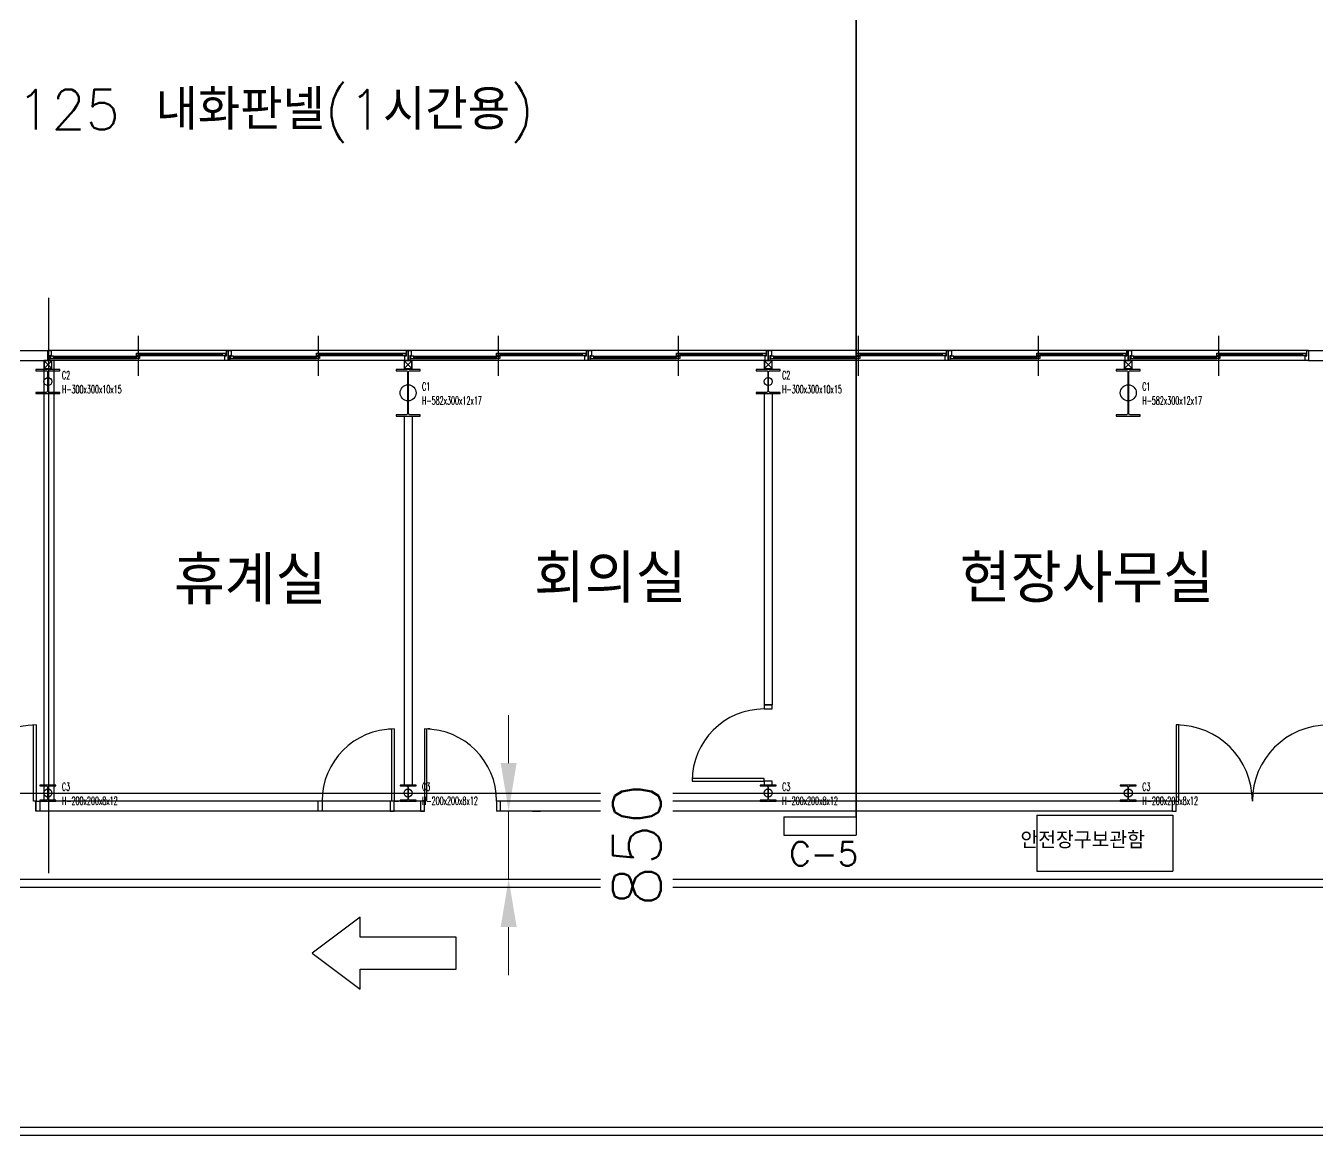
# Model space of a CAD drawing. Header units: millimetres. Extents: x 10462777 to 22643323, y 453826 to 1389191.
# Drawn here: x 11290355 to 11306491, y 606023 to 619884 of the extents above; entities that cross this region are included whole.
import ezdxf
from ezdxf.enums import TextEntityAlignment as Align

# ---------------------------------------------------------------- set-up
doc = ezdxf.new("R2010")
doc.units = ezdxf.units.MM
doc.header["$LTSCALE"] = 200
doc.header["$MEASUREMENT"] = 0
doc.header["$PDMODE"] = 35
doc.header["$PDSIZE"] = -5
doc.layers.get('0').update_dxf_attribs({"linetype": 'CONTINUOUS'})
doc.layers.get('DEFPOINTS').update_dxf_attribs({"linetype": 'CONTINUOUS'})
doc.layers.add('AM_5', color=3, linetype='CONTINUOUS', lineweight=15)
for name, color, linetype in [('CEN', 1, 'CONTINUOUS'), ('COL', 2, 'CONTINUOUS'), ('door', 4, 'CONTINUOUS'), ('HAT', 5, 'CONTINUOUS'), ('panel', 4, 'CONTINUOUS'), ('PIPE', 4, 'CONTINUOUS'), ('TEXT', 7, 'CONTINUOUS'), ('win', 6, 'CONTINUOUS')]:
    doc.layers.add(name, color=color, linetype=linetype)
doc.layers.add('No_Print', color=153, linetype='CONTINUOUS', plot=False)
doc.styles.add('a1', font='txt.shx ', dxfattribs={"height": 300, "bigfont": ' whgtxt.shx'})
doc.styles.add('HYwulM', font='txt.shx ', dxfattribs={"bigfont": ' whgtxt.shx'})
doc.styles.add('HY울릉도L', font='txt.shx ', dxfattribs={"bigfont": ' whgtxt.shx'})
doc.styles.add('굴림', font='txt.shx ', dxfattribs={"bigfont": ' whgtxt.shx'})
doc.dimstyles.new('200$0', dxfattribs={"dimscale": 200, "dimtxt": 7, "dimasz": 1, "dimexe": 2, "dimexo": 2, "dimgap": 1, "dimtad": 1, "dimdec": 0, "dimdsep": 46, "dimlunit": 6, "dimtxsty": '굴림', "dimblk": 'DIMDOT', "dimcen": 1, "dimclrd": 4, "dimclre": 4, "dimclrt": 4, "dimadec": 0, "dimazin": 0, "dimtfac": 1, "dimtdec": 0, "dimtmove": 2, "dimatfit": 3, "dimldrblk": 'DIMDOT', "dimfxl": 1, "dimtolj": 1, "dimtzin": 0, "dimlwd": -1, "dimarcsym": 0})

# ---------------------------------------------------------------- blocks, each defined once
blk = doc.blocks.new('*D315')
at = {"layer": 'AM_5', "color": 4, "linetype": 'ByBlock', "transparency": 16777216}
for p, q in [((11296388, 610673), (11296388, 611273)), ((11296388, 610073), (11296388, 609223)), ((11296388, 608623), (11296388, 608023))]:
    blk.add_line(p, q, dxfattribs=at)
at = {"layer": 'AM_5', "color": 4, "linetype": 'ByBlock', "lineweight": -2, "transparency": 16777216}
for p, q in [((11296688, 610073), (11296788, 610073)), ((11296688, 609223), (11296788, 609223))]:
    blk.add_line(p, q, dxfattribs=at)
at = {"layer": 'AM_5', "color": 4, "transparency": 16777216}
for points in [[(11296288, 610673), (11296488, 610673), (11296388, 610073)], [(11296288, 608623), (11296488, 608623), (11296388, 609223)]]:
    blk.add_solid(points, dxfattribs=at)
at = {"layer": 'DEFPOINTS', "color": 0, "transparency": 16777216}
for p in [(11296288, 610073), (11296288, 609223), (11296388, 609223)]:
    blk.add_point(p, dxfattribs=at)
at = {"layer": 'AM_5', "color": 4, "transparency": 16777216, "insert": (11297988, 609648), "char_height": 600, "attachment_point": 5, "rotation": 90, "style": '굴림', "bg_fill": 3, "box_fill_scale": 1.25, "bg_fill_color": 256, "bg_fill_true_color": 13158600, "bg_fill_transparency": 0}
blk.add_mtext('\\A1;850', dxfattribs=at)
blk = doc.blocks.new('DIMDOT')
at = {"color": 4}
blk.add_line((-2, 0), (2, 0), dxfattribs=at)
at = {"color": 7}
for radius in [0.5, 0.25]:
    blk.add_circle((0, 0), radius, dxfattribs=at)

msp = doc.modelspace()

# ---------------------------------------------------------------- linework, layer by layer
at = {"color": 30, "lineweight": 35, "ltscale": 10}
msp.add_line((11300728.46507, 628778.28515), (11300728.46507, 610002.16173), dxfattribs=at)
at = {"ltscale": 10}
for p, q in [((11299828.46507, 610002.16173), (11299828.46507, 609772.16173)), ((11299828.46507, 610002.16173), (11300728.46507, 610002.16173)), ((11300728.46507, 610002.16173), (11300728.46507, 609772.16173)), ((11302986.09406, 610021.23058), (11302986.09406, 609321.23058)), ((11302986.09406, 610021.23058), (11304686.09406, 610021.23058)), ((11304686.09406, 610021.23058), (11304686.09406, 609321.23058)), ((11299828.46507, 609772.16173), (11300728.46507, 609772.16173)), ((11265928.43741, 609223.38492), (11313381.32522, 609223.38492)), ((11302986.09406, 609321.23058), (11304686.09406, 609321.23058)), ((11265887.01605, 609123.38492), (11313422.74658, 609123.38492)), ((11265887.01605, 606123.38492), (11313222.74658, 606123.38492)), ((11265928.43741, 606023.38492), (11313181.32522, 606023.38492))]:
    msp.add_line(p, q, dxfattribs=at)
at = {"layer": 'CEN'}
for p, q in [((11290643.50944, 609298.38492), (11290643.50944, 616486.03794)), ((11281132.30278, 610298.38492), (11314489.9774, 610298.38492))]:
    msp.add_line(p, q, dxfattribs=at)
at = {"layer": 'COL'}
for points in [[(11290626.32522, 615320.38492, -0.4142135624), (11290610.32522, 615304.38492), (11290481.32522, 615304.38492), (11290481.32522, 615289.38492), (11290781.32522, 615289.38492), (11290781.32522, 615304.38492), (11290652.32522, 615304.38492, -0.4142135624), (11290636.32522, 615320.38492), (11290636.32522, 615558.38492, -0.4142135624), (11290652.32522, 615574.38492), (11290781.32522, 615574.38492), (11290781.32522, 615589.38492), (11290481.32522, 615589.38492), (11290481.32522, 615574.38492), (11290610.32522, 615574.38492, -0.4142135624), (11290626.32522, 615558.38492)], [(11295125.32522, 615040.38492, -0.4142135624), (11295109.32522, 615024.38492), (11294981.32522, 615024.38492), (11294981.32522, 615007.38492), (11295281.32522, 615007.38492), (11295281.32522, 615024.38492), (11295153.32522, 615024.38492, -0.4142135624), (11295137.32522, 615040.38492), (11295137.32522, 615556.38492, -0.4142135624), (11295153.32522, 615572.38492), (11295281.32522, 615572.38492), (11295281.32522, 615589.38492), (11294981.32522, 615589.38492), (11294981.32522, 615572.38492), (11295109.32522, 615572.38492, -0.4142135624), (11295125.32522, 615556.38492)], [(11299626.32522, 615320.38492, -0.4142135624), (11299610.32522, 615304.38492), (11299481.32522, 615304.38492), (11299481.32522, 615289.38492), (11299781.32522, 615289.38492), (11299781.32522, 615304.38492), (11299652.32522, 615304.38492, -0.4142135624), (11299636.32522, 615320.38492), (11299636.32522, 615558.38492, -0.4142135624), (11299652.32522, 615574.38492), (11299781.32522, 615574.38492), (11299781.32522, 615589.38492), (11299481.32522, 615589.38492), (11299481.32522, 615574.38492), (11299610.32522, 615574.38492, -0.4142135624), (11299626.32522, 615558.38492)], [(11304125.32522, 615040.38492, -0.4142135624), (11304109.32522, 615024.38492), (11303981.32522, 615024.38492), (11303981.32522, 615007.38492), (11304281.32522, 615007.38492), (11304281.32522, 615024.38492), (11304153.32522, 615024.38492, -0.4142135624), (11304137.32522, 615040.38492), (11304137.32522, 615556.38492, -0.4142135624), (11304153.32522, 615572.38492), (11304281.32522, 615572.38492), (11304281.32522, 615589.38492), (11303981.32522, 615589.38492), (11303981.32522, 615572.38492), (11304109.32522, 615572.38492, -0.4142135624), (11304125.32522, 615556.38492)], [(11290627.32522, 610226.38492, -0.4142135624), (11290611.32522, 610210.38492), (11290531.32522, 610210.38492), (11290531.32522, 610198.38492), (11290731.32522, 610198.38492), (11290731.32522, 610210.38492), (11290651.32522, 610210.38492, -0.4142135624), (11290635.32522, 610226.38492), (11290635.32522, 610370.38492, -0.4142135624), (11290651.32522, 610386.38492), (11290731.32522, 610386.38492), (11290731.32522, 610398.38492), (11290531.32522, 610398.38492), (11290531.32522, 610386.38492), (11290611.32522, 610386.38492, -0.4142135624), (11290627.32522, 610370.38492)], [(11295127.32522, 610226.38492, -0.4142135624), (11295111.32522, 610210.38492), (11295031.32522, 610210.38492), (11295031.32522, 610198.38492), (11295231.32522, 610198.38492), (11295231.32522, 610210.38492), (11295151.32522, 610210.38492, -0.4142135624), (11295135.32522, 610226.38492), (11295135.32522, 610370.38492, -0.4142135624), (11295151.32522, 610386.38492), (11295231.32522, 610386.38492), (11295231.32522, 610398.38492), (11295031.32522, 610398.38492), (11295031.32522, 610386.38492), (11295111.32522, 610386.38492, -0.4142135624), (11295127.32522, 610370.38492)], [(11299627.32522, 610226.38492, -0.4142135624), (11299611.32522, 610210.38492), (11299531.32522, 610210.38492), (11299531.32522, 610198.38492), (11299731.32522, 610198.38492), (11299731.32522, 610210.38492), (11299651.32522, 610210.38492, -0.4142135624), (11299635.32522, 610226.38492), (11299635.32522, 610370.38492, -0.4142135624), (11299651.32522, 610386.38492), (11299731.32522, 610386.38492), (11299731.32522, 610398.38492), (11299531.32522, 610398.38492), (11299531.32522, 610386.38492), (11299611.32522, 610386.38492, -0.4142135624), (11299627.32522, 610370.38492)], [(11304127.32522, 610226.38492, -0.4142135624), (11304111.32522, 610210.38492), (11304031.32522, 610210.38492), (11304031.32522, 610198.38492), (11304231.32522, 610198.38492), (11304231.32522, 610210.38492), (11304151.32522, 610210.38492, -0.4142135624), (11304135.32522, 610226.38492), (11304135.32522, 610370.38492, -0.4142135624), (11304151.32522, 610386.38492), (11304231.32522, 610386.38492), (11304231.32522, 610398.38492), (11304031.32522, 610398.38492), (11304031.32522, 610386.38492), (11304111.32522, 610386.38492, -0.4142135624), (11304127.32522, 610370.38492)]]:
    msp.add_lwpolyline(points, format="xyb", close=True, dxfattribs=at)
at = {"layer": 'door', "linetype": 'Continuous'}
for p, q in [((11299681.32522, 611398.38492), (11299581.32522, 611398.38492)), ((11299581.32522, 611398.38492), (11299581.32522, 611348.38492)), ((11299581.32522, 611348.38492), (11299681.32522, 611348.38492)), ((11299681.32522, 611348.38492), (11299681.32522, 611398.38492)), ((11294887.09764, 611098.38492), (11294917.09764, 611098.38492)), ((11294926.5328, 610198.38492), (11294926.5328, 611098.38492)), ((11294956.5328, 611098.38492), (11294956.5328, 610198.38492)), ((11294956.5328, 611098.38492), (11294956.5328, 610198.38492)), ((11295337.52991, 611098.38492), (11295337.52991, 610198.38492)), ((11295367.52991, 610198.38492), (11295367.52991, 611098.38492)), ((11295406.96507, 611098.38492), (11295376.96507, 611098.38492)), ((11299581.32522, 610478.38492), (11298681.32522, 610478.38492)), ((11298681.32522, 610478.38492), (11298681.32522, 610448.38492)), ((11299581.32522, 610448.38492), (11299581.32522, 610478.38492)), ((11298681.32522, 610448.38492), (11299581.32522, 610448.38492)), ((11299681.32522, 610448.38492), (11299581.32522, 610448.38492)), ((11299581.32522, 610448.38492), (11299581.32522, 610398.38492)), ((11299581.32522, 610398.38492), (11299681.32522, 610398.38492)), ((11299681.32522, 610398.38492), (11299681.32522, 610448.38492)), ((11290481.32522, 610073.38492), (11290481.32522, 610198.38492)), ((11290481.32522, 610198.38492), (11290531.32522, 610198.38492)), ((11290482.07797, 610073.38492), (11290482.07797, 610198.38492)), ((11290531.32522, 610198.38492), (11290531.32522, 610073.38492)), ((11294006.5328, 610073.38492), (11294006.5328, 610198.38492)), ((11294056.5328, 610198.38492), (11294056.5328, 610073.38492)), ((11294906.5328, 610198.38492), (11294906.5328, 610073.38492)), ((11294956.5328, 610073.38492), (11294956.5328, 610198.38492)), ((11294956.5328, 610073.38492), (11294956.5328, 610198.38492)), ((11295287.52991, 610198.38492), (11295287.52991, 610073.38492)), ((11295337.52991, 610073.38492), (11295337.52991, 610198.38492)), ((11296237.52991, 610198.38492), (11296237.52991, 610073.38492)), ((11296287.52991, 610073.38492), (11296287.52991, 610198.38492)), ((11304731.32522, 610198.38492), (11304681.32522, 610198.38492)), ((11304681.32522, 610198.38492), (11304681.32522, 610073.38492)), ((11304731.32522, 610073.38492), (11304731.32522, 610198.38492)), ((11290531.32522, 610073.38492), (11290481.32522, 610073.38492)), ((11294906.5328, 610073.38492), (11294956.5328, 610073.38492)), ((11295006.5328, 610073.38492), (11294956.5328, 610073.38492)), ((11295287.52991, 610073.38492), (11295337.52991, 610073.38492)), ((11304681.32522, 610073.38492), (11304731.32522, 610073.38492))]:
    msp.add_line(p, q, dxfattribs=at)
at = {"layer": 'door'}
for p, q in [((11290452.07797, 610198.38492), (11290452.07797, 611148.38492)), ((11290482.07797, 611148.38492), (11290482.07797, 610198.38492)), ((11304761.32522, 611148.38492), (11304731.32522, 611148.38492)), ((11304731.32522, 611148.38492), (11304731.32522, 610198.38492)), ((11304761.32522, 610198.38492), (11304761.32522, 611148.38492)), ((11290481.32522, 610198.38492), (11290451.32522, 610198.38492)), ((11304731.32522, 610198.38492), (11304761.32522, 610198.38492))]:
    msp.add_line(p, q, dxfattribs=at)
at = {"layer": 'door', "linetype": 'Continuous'}
for centre, start, end in [((11299581.32522, 610448.38492), 90, 180), ((11294956.5328, 610198.38492), 90, 180), ((11295337.52991, 610198.38492), 0, 90)]:
    msp.add_arc(centre, 900, start, end, dxfattribs=at)
at = {"layer": 'door'}
for centre, start, end in [((11290482.07797, 610198.38492), 90, 180), ((11304731.32522, 610198.38492), 0, 90), ((11306631.32522, 610198.38492), 90, 180)]:
    msp.add_arc(centre, 950, start, end, dxfattribs=at)
at = {"layer": 'HAT', "ltscale": 10}
for p, q in [((11294531.32522, 608748.38492), (11293931.32522, 608298.38492)), ((11294531.32522, 608498.38492), (11294531.32522, 608748.38492)), ((11295731.32522, 608498.38492), (11294531.32522, 608498.38492)), ((11295731.32522, 608098.38492), (11295731.32522, 608498.38492)), ((11293931.32522, 608298.38492), (11294531.32522, 607848.38492)), ((11294531.32522, 607848.38492), (11294531.32522, 608098.38492)), ((11294531.32522, 608098.38492), (11295731.32522, 608098.38492))]:
    msp.add_line(p, q, dxfattribs=at)
at = {"layer": 'No_Print'}
for centre, radius in [((11290631.32522, 615439.38492), 50), ((11299631.32522, 615439.38492), 50), ((11295131.32522, 615298.38492), 100), ((11304131.32522, 615298.38492), 100), ((11290631.32522, 610298.38492), 50), ((11295131.32522, 610298.38492), 50), ((11299631.32522, 610298.38492), 50), ((11304131.32522, 610298.38492), 50)]:
    msp.add_circle(centre, radius, dxfattribs=at)
at = {"layer": 'panel'}
for p, q in [((11288131.32522, 615825.88492), (11290631.32522, 615825.88492)), ((11290631.32522, 615825.88492), (11290631.32522, 615700.88492)), ((11306381.32522, 615825.88492), (11307631.32522, 615825.88492)), ((11306381.32522, 615825.88492), (11306381.32522, 615700.88492)), ((11288131.32522, 615700.88492), (11290631.32522, 615700.88492)), ((11290581.00944, 615700.88492), (11290581.00944, 610198.38492)), ((11290706.00944, 615700.88492), (11290706.00944, 610198.38492)), ((11306381.32522, 615700.88492), (11307631.32522, 615700.88492)), ((11299581.32522, 615289.38492), (11299581.32522, 611398.38492)), ((11299581.32522, 615289.38492), (11299681.32522, 615289.38492)), ((11299681.32522, 615289.38492), (11299681.32522, 611398.38492)), ((11295081.32522, 615007.38492), (11295081.32522, 610398.38492)), ((11295081.32522, 615007.38492), (11295181.32522, 615007.38492)), ((11295181.32522, 615007.38492), (11295181.32522, 610398.38492)), ((11299581.32522, 611398.38492), (11299681.32522, 611398.38492)), ((11295081.32522, 610398.38492), (11295181.32522, 610398.38492)), ((11295337.52991, 610198.38492), (11290531.32522, 610198.38492)), ((11290531.32522, 610198.38492), (11290531.32522, 610073.38492)), ((11294956.5328, 610198.38492), (11294900.07498, 610198.38492)), ((11294956.5328, 610198.38492), (11295012.99062, 610198.38492)), ((11295337.52991, 610198.38492), (11295281.07209, 610198.38492)), ((11304681.32522, 610198.38492), (11296237.52991, 610198.38492)), ((11304681.32522, 610198.38492), (11304681.32522, 610073.38492)), ((11295337.52991, 610073.38492), (11290531.32522, 610073.38492)), ((11304681.32522, 610073.38492), (11296237.52991, 610073.38492))]:
    msp.add_line(p, q, dxfattribs=at)
at = {"layer": 'PIPE'}
for p, q in [((11290583.62522, 615603.18492), (11290679.02522, 615698.58492)), ((11290679.02522, 615603.18492), (11290583.62522, 615698.58492)), ((11295083.62522, 615603.18492), (11295179.02522, 615698.58492)), ((11295179.02522, 615603.18492), (11295083.62522, 615698.58492)), ((11299583.62522, 615603.18492), (11299679.02522, 615698.58492)), ((11299679.02522, 615603.18492), (11299583.62522, 615698.58492)), ((11304083.62522, 615603.18492), (11304179.02522, 615698.58492)), ((11304179.02522, 615603.18492), (11304083.62522, 615698.58492))]:
    msp.add_line(p, q, dxfattribs=at)
for points in [[(11290681.32522, 615600.88492), (11290681.32522, 615700.88492), (11290581.32522, 615700.88492), (11290581.32522, 615600.88492)], [(11290679.02522, 615603.18492), (11290679.02522, 615698.58492), (11290583.62522, 615698.58492), (11290583.62522, 615603.18492)], [(11295181.32522, 615600.88492), (11295181.32522, 615700.88492), (11295081.32522, 615700.88492), (11295081.32522, 615600.88492)], [(11295179.02522, 615603.18492), (11295179.02522, 615698.58492), (11295083.62522, 615698.58492), (11295083.62522, 615603.18492)], [(11299681.32522, 615600.88492), (11299681.32522, 615700.88492), (11299581.32522, 615700.88492), (11299581.32522, 615600.88492)], [(11299679.02522, 615603.18492), (11299679.02522, 615698.58492), (11299583.62522, 615698.58492), (11299583.62522, 615603.18492)], [(11304181.32522, 615600.88492), (11304181.32522, 615700.88492), (11304081.32522, 615700.88492), (11304081.32522, 615600.88492)], [(11304179.02522, 615603.18492), (11304179.02522, 615698.58492), (11304083.62522, 615698.58492), (11304083.62522, 615603.18492)]]:
    msp.add_lwpolyline(points, close=True, dxfattribs=at)
at = {"layer": 'win'}
for p, q in [((11291756.32522, 616009.16158), (11291756.32522, 615512.21214)), ((11294006.32522, 616009.16158), (11294006.32522, 615512.21214)), ((11296256.32522, 616009.16158), (11296256.32522, 615512.21214)), ((11298506.32522, 616009.16158), (11298506.32522, 615512.21214)), ((11300756.32522, 616009.16158), (11300756.32522, 615512.21214)), ((11303006.32522, 616009.16158), (11303006.32522, 615512.21214)), ((11305256.32522, 616009.16158), (11305256.32522, 615512.21214)), ((11292881.32522, 615825.88492), (11290631.32522, 615825.88492)), ((11291776.32522, 615793.88492), (11292811.32522, 615793.88492)), ((11291776.32522, 615782.88492), (11292811.32522, 615782.88492)), ((11295131.32522, 615825.88492), (11292881.32522, 615825.88492)), ((11294026.32522, 615793.88492), (11295061.32522, 615793.88492)), ((11294026.32522, 615782.88492), (11295061.32522, 615782.88492)), ((11297381.32522, 615825.88492), (11295131.32522, 615825.88492)), ((11296276.32522, 615793.88492), (11297311.32522, 615793.88492)), ((11296276.32522, 615782.88492), (11297311.32522, 615782.88492)), ((11299631.32522, 615825.88492), (11297381.32522, 615825.88492)), ((11298526.32522, 615793.88492), (11299561.32522, 615793.88492)), ((11298526.32522, 615782.88492), (11299561.32522, 615782.88492)), ((11301881.32522, 615825.88492), (11299631.32522, 615825.88492)), ((11300776.32522, 615793.88492), (11301811.32522, 615793.88492)), ((11300776.32522, 615782.88492), (11301811.32522, 615782.88492)), ((11304131.32522, 615825.88492), (11301881.32522, 615825.88492)), ((11303026.32522, 615793.88492), (11304061.32522, 615793.88492)), ((11303026.32522, 615782.88492), (11304061.32522, 615782.88492)), ((11306381.32522, 615825.88492), (11304131.32522, 615825.88492)), ((11305276.32522, 615793.88492), (11306311.32522, 615793.88492)), ((11305276.32522, 615782.88492), (11306311.32522, 615782.88492)), ((11292881.32522, 615700.88492), (11290631.32522, 615700.88492)), ((11290701.32522, 615757.88492), (11291736.32522, 615757.88492)), ((11290701.32522, 615746.88492), (11291736.32522, 615746.88492)), ((11290701.32522, 615738.88492), (11291736.32522, 615738.88492)), ((11290701.32522, 615727.88492), (11291736.32522, 615727.88492)), ((11291776.32522, 615774.88492), (11292811.32522, 615774.88492)), ((11291776.32522, 615763.88492), (11292851.32522, 615763.88492)), ((11295131.32522, 615700.88492), (11292881.32522, 615700.88492)), ((11292951.32522, 615757.88492), (11293986.32522, 615757.88492)), ((11292951.32522, 615746.88492), (11293986.32522, 615746.88492)), ((11292951.32522, 615738.88492), (11293986.32522, 615738.88492)), ((11292951.32522, 615727.88492), (11293986.32522, 615727.88492)), ((11294026.32522, 615774.88492), (11295061.32522, 615774.88492)), ((11294026.32522, 615763.88492), (11295101.32522, 615763.88492)), ((11297381.32522, 615700.88492), (11295131.32522, 615700.88492)), ((11295201.32522, 615757.88492), (11296236.32522, 615757.88492)), ((11295201.32522, 615746.88492), (11296236.32522, 615746.88492)), ((11295201.32522, 615738.88492), (11296236.32522, 615738.88492)), ((11295201.32522, 615727.88492), (11296236.32522, 615727.88492)), ((11296276.32522, 615774.88492), (11297311.32522, 615774.88492)), ((11296276.32522, 615763.88492), (11297351.32522, 615763.88492)), ((11299631.32522, 615700.88492), (11297381.32522, 615700.88492)), ((11297451.32522, 615757.88492), (11298486.32522, 615757.88492)), ((11297451.32522, 615746.88492), (11298486.32522, 615746.88492)), ((11297451.32522, 615738.88492), (11298486.32522, 615738.88492)), ((11297451.32522, 615727.88492), (11298486.32522, 615727.88492)), ((11298526.32522, 615774.88492), (11299561.32522, 615774.88492)), ((11298526.32522, 615763.88492), (11299601.32522, 615763.88492)), ((11301881.32522, 615700.88492), (11299631.32522, 615700.88492)), ((11299701.32522, 615757.88492), (11300736.32522, 615757.88492)), ((11299701.32522, 615746.88492), (11300736.32522, 615746.88492)), ((11299701.32522, 615738.88492), (11300736.32522, 615738.88492)), ((11299701.32522, 615727.88492), (11300736.32522, 615727.88492)), ((11300776.32522, 615774.88492), (11301811.32522, 615774.88492)), ((11300776.32522, 615763.88492), (11301851.32522, 615763.88492)), ((11304131.32522, 615700.88492), (11301881.32522, 615700.88492)), ((11301951.32522, 615757.88492), (11302986.32522, 615757.88492)), ((11301951.32522, 615746.88492), (11302986.32522, 615746.88492)), ((11301951.32522, 615738.88492), (11302986.32522, 615738.88492)), ((11301951.32522, 615727.88492), (11302986.32522, 615727.88492)), ((11303026.32522, 615774.88492), (11304061.32522, 615774.88492)), ((11303026.32522, 615763.88492), (11304101.32522, 615763.88492)), ((11306381.32522, 615700.88492), (11304131.32522, 615700.88492)), ((11304201.32522, 615757.88492), (11305236.32522, 615757.88492)), ((11304201.32522, 615746.88492), (11305236.32522, 615746.88492)), ((11304201.32522, 615738.88492), (11305236.32522, 615738.88492)), ((11304201.32522, 615727.88492), (11305236.32522, 615727.88492)), ((11305276.32522, 615774.88492), (11306311.32522, 615774.88492)), ((11305276.32522, 615763.88492), (11306351.32522, 615763.88492))]:
    msp.add_line(p, q, dxfattribs=at)
for points in [[(11290631.32522, 615775.88492), (11290631.32522, 615825.88492), (11290671.32522, 615825.88492), (11290671.32522, 615760.88492), (11290651.32522, 615760.88492), (11290651.32522, 615700.88492), (11290631.32522, 615700.88492), (11290631.32522, 615775.88492)], [(11292881.32522, 615795.88492), (11292881.32522, 615700.88492), (11292841.32522, 615700.88492), (11292841.32522, 615760.88492), (11292861.32522, 615760.88492), (11292861.32522, 615825.88492), (11292881.32522, 615825.88492), (11292881.32522, 615795.88492)], [(11292881.32522, 615775.88492), (11292881.32522, 615825.88492), (11292921.32522, 615825.88492), (11292921.32522, 615760.88492), (11292901.32522, 615760.88492), (11292901.32522, 615700.88492), (11292881.32522, 615700.88492), (11292881.32522, 615775.88492)], [(11295131.32522, 615795.88492), (11295131.32522, 615700.88492), (11295091.32522, 615700.88492), (11295091.32522, 615760.88492), (11295111.32522, 615760.88492), (11295111.32522, 615825.88492), (11295131.32522, 615825.88492), (11295131.32522, 615795.88492)], [(11295131.32522, 615775.88492), (11295131.32522, 615825.88492), (11295171.32522, 615825.88492), (11295171.32522, 615760.88492), (11295151.32522, 615760.88492), (11295151.32522, 615700.88492), (11295131.32522, 615700.88492), (11295131.32522, 615775.88492)], [(11297381.32522, 615795.88492), (11297381.32522, 615700.88492), (11297341.32522, 615700.88492), (11297341.32522, 615760.88492), (11297361.32522, 615760.88492), (11297361.32522, 615825.88492), (11297381.32522, 615825.88492), (11297381.32522, 615795.88492)], [(11297381.32522, 615775.88492), (11297381.32522, 615825.88492), (11297421.32522, 615825.88492), (11297421.32522, 615760.88492), (11297401.32522, 615760.88492), (11297401.32522, 615700.88492), (11297381.32522, 615700.88492), (11297381.32522, 615775.88492)], [(11299631.32522, 615795.88492), (11299631.32522, 615700.88492), (11299591.32522, 615700.88492), (11299591.32522, 615760.88492), (11299611.32522, 615760.88492), (11299611.32522, 615825.88492), (11299631.32522, 615825.88492), (11299631.32522, 615795.88492)], [(11299631.32522, 615775.88492), (11299631.32522, 615825.88492), (11299671.32522, 615825.88492), (11299671.32522, 615760.88492), (11299651.32522, 615760.88492), (11299651.32522, 615700.88492), (11299631.32522, 615700.88492), (11299631.32522, 615775.88492)], [(11301881.32522, 615795.88492), (11301881.32522, 615700.88492), (11301841.32522, 615700.88492), (11301841.32522, 615760.88492), (11301861.32522, 615760.88492), (11301861.32522, 615825.88492), (11301881.32522, 615825.88492), (11301881.32522, 615795.88492)], [(11301881.32522, 615775.88492), (11301881.32522, 615825.88492), (11301921.32522, 615825.88492), (11301921.32522, 615760.88492), (11301901.32522, 615760.88492), (11301901.32522, 615700.88492), (11301881.32522, 615700.88492), (11301881.32522, 615775.88492)], [(11304131.32522, 615795.88492), (11304131.32522, 615700.88492), (11304091.32522, 615700.88492), (11304091.32522, 615760.88492), (11304111.32522, 615760.88492), (11304111.32522, 615825.88492), (11304131.32522, 615825.88492), (11304131.32522, 615795.88492)], [(11304131.32522, 615775.88492), (11304131.32522, 615825.88492), (11304171.32522, 615825.88492), (11304171.32522, 615760.88492), (11304151.32522, 615760.88492), (11304151.32522, 615700.88492), (11304131.32522, 615700.88492), (11304131.32522, 615775.88492)], [(11306381.32522, 615795.88492), (11306381.32522, 615700.88492), (11306341.32522, 615700.88492), (11306341.32522, 615760.88492), (11306361.32522, 615760.88492), (11306361.32522, 615825.88492), (11306381.32522, 615825.88492), (11306381.32522, 615795.88492)]]:
    msp.add_lwpolyline(points, dxfattribs=at)
for points in [[(11291736.32522, 615793.88492), (11291776.32522, 615793.88492), (11291776.32522, 615763.88492), (11291736.32522, 615763.88492)], [(11292811.32522, 615793.88492), (11292851.32522, 615793.88492), (11292851.32522, 615763.88492), (11292811.32522, 615763.88492)], [(11293986.32522, 615793.88492), (11294026.32522, 615793.88492), (11294026.32522, 615763.88492), (11293986.32522, 615763.88492)], [(11295061.32522, 615793.88492), (11295101.32522, 615793.88492), (11295101.32522, 615763.88492), (11295061.32522, 615763.88492)], [(11296236.32522, 615793.88492), (11296276.32522, 615793.88492), (11296276.32522, 615763.88492), (11296236.32522, 615763.88492)], [(11297311.32522, 615793.88492), (11297351.32522, 615793.88492), (11297351.32522, 615763.88492), (11297311.32522, 615763.88492)], [(11298486.32522, 615793.88492), (11298526.32522, 615793.88492), (11298526.32522, 615763.88492), (11298486.32522, 615763.88492)], [(11299561.32522, 615793.88492), (11299601.32522, 615793.88492), (11299601.32522, 615763.88492), (11299561.32522, 615763.88492)], [(11300736.32522, 615793.88492), (11300776.32522, 615793.88492), (11300776.32522, 615763.88492), (11300736.32522, 615763.88492)], [(11301811.32522, 615793.88492), (11301851.32522, 615793.88492), (11301851.32522, 615763.88492), (11301811.32522, 615763.88492)], [(11302986.32522, 615793.88492), (11303026.32522, 615793.88492), (11303026.32522, 615763.88492), (11302986.32522, 615763.88492)], [(11304061.32522, 615793.88492), (11304101.32522, 615793.88492), (11304101.32522, 615763.88492), (11304061.32522, 615763.88492)], [(11305236.32522, 615793.88492), (11305276.32522, 615793.88492), (11305276.32522, 615763.88492), (11305236.32522, 615763.88492)], [(11306311.32522, 615793.88492), (11306351.32522, 615793.88492), (11306351.32522, 615763.88492), (11306311.32522, 615763.88492)], [(11290661.32522, 615727.88492), (11290701.32522, 615727.88492), (11290701.32522, 615757.88492), (11290661.32522, 615757.88492)], [(11291736.32522, 615757.88492), (11291776.32522, 615757.88492), (11291776.32522, 615727.88492), (11291736.32522, 615727.88492)], [(11292911.32522, 615727.88492), (11292951.32522, 615727.88492), (11292951.32522, 615757.88492), (11292911.32522, 615757.88492)], [(11293986.32522, 615757.88492), (11294026.32522, 615757.88492), (11294026.32522, 615727.88492), (11293986.32522, 615727.88492)], [(11295161.32522, 615727.88492), (11295201.32522, 615727.88492), (11295201.32522, 615757.88492), (11295161.32522, 615757.88492)], [(11296236.32522, 615757.88492), (11296276.32522, 615757.88492), (11296276.32522, 615727.88492), (11296236.32522, 615727.88492)], [(11297411.32522, 615727.88492), (11297451.32522, 615727.88492), (11297451.32522, 615757.88492), (11297411.32522, 615757.88492)], [(11298486.32522, 615757.88492), (11298526.32522, 615757.88492), (11298526.32522, 615727.88492), (11298486.32522, 615727.88492)], [(11299661.32522, 615727.88492), (11299701.32522, 615727.88492), (11299701.32522, 615757.88492), (11299661.32522, 615757.88492)], [(11300736.32522, 615757.88492), (11300776.32522, 615757.88492), (11300776.32522, 615727.88492), (11300736.32522, 615727.88492)], [(11301911.32522, 615727.88492), (11301951.32522, 615727.88492), (11301951.32522, 615757.88492), (11301911.32522, 615757.88492)], [(11302986.32522, 615757.88492), (11303026.32522, 615757.88492), (11303026.32522, 615727.88492), (11302986.32522, 615727.88492)], [(11304161.32522, 615727.88492), (11304201.32522, 615727.88492), (11304201.32522, 615757.88492), (11304161.32522, 615757.88492)], [(11305236.32522, 615757.88492), (11305276.32522, 615757.88492), (11305276.32522, 615727.88492), (11305236.32522, 615727.88492)]]:
    msp.add_lwpolyline(points, close=True, dxfattribs=at)

# ---------------------------------------------------------------- texts
at = {"layer": 'No_Print', "style": 'HYwulM', "width": 0.5}
for s, p in [('C2', (11290805.16001, 615518.49421)), ('C2', (11299805.16001, 615518.49421)), ('H-300x300x10x15', (11290805.16001, 615342.48409)), ('C1', (11295305.16001, 615377.49421)), ('H-300x300x10x15', (11299805.16001, 615342.48409)), ('C1', (11304305.16001, 615377.49421)), ('H-582x300x12x17', (11295305.16001, 615201.48409)), ('H-582x300x12x17', (11304305.16001, 615201.48409)), ('C3', (11290805.16001, 610377.49421)), ('C3', (11295305.16001, 610377.49421)), ('C3', (11299805.16001, 610377.49421)), ('C3', (11304305.16001, 610377.49421)), ('H-200x200x8x12', (11290805.16001, 610201.48409)), ('H-200x200x8x12', (11295305.16001, 610201.48409)), ('H-200x200x8x12', (11299805.16001, 610201.48409)), ('H-200x200x8x12', (11304305.16001, 610201.48409))]:
    msp.add_text(s, height=100, dxfattribs=at).set_placement(p, align=Align.MIDDLE_LEFT)
at = {"layer": 'TEXT'}
for s, height, style, p in [('THK125 내화판넬(1시간용)', 499.7827032, 'a1', (11288980.76065, 618587.19721)), ('안전장구보관함', 210, 'HY울릉도L', (11302783.36165, 609605.63715, 0))]:
    msp.add_text(s, height=height, dxfattribs=dict(at, style=style)).set_placement(p)
at = {"layer": 'TEXT', "color": 7, "style": 'HY울릉도L'}
for s, height, p in [('휴계실', 600, (11294110.25569, 612655.15835)), ('회의실', 600, (11298609.45828, 612677.39966)), ('현장사무실', 600, (11305201.63004, 612677.39966)), ('C-5', 300, (11300755.51674, 609389.05004))]:
    msp.add_text(s, height=height, dxfattribs=at).set_placement(p, align=Align.RIGHT)

# ---------------------------------------------------------------- next in the draw order: dimensions: what is measured, and where the dimension line sits
at = {"layer": 'AM_5'}
dim = msp.add_aligned_dim(p1=(11296287.52991, 610073.38492), p2=(11296287.52991, 609223.38492), distance=100, dimstyle='200$0', override={"dimtxt": 3, "dimasz": 3, "dimpost": '', "dimsah": 1, "dimfxl": 2, "dimtfill": 1, "dimarcsym": 1}, dxfattribs=at)
dim.commit()
dim.dimension.update_dxf_attribs({"geometry": '*D315', "text_midpoint": (11297987.52991, 609648.38492)})

doc.saveas('drawing.dxf')
